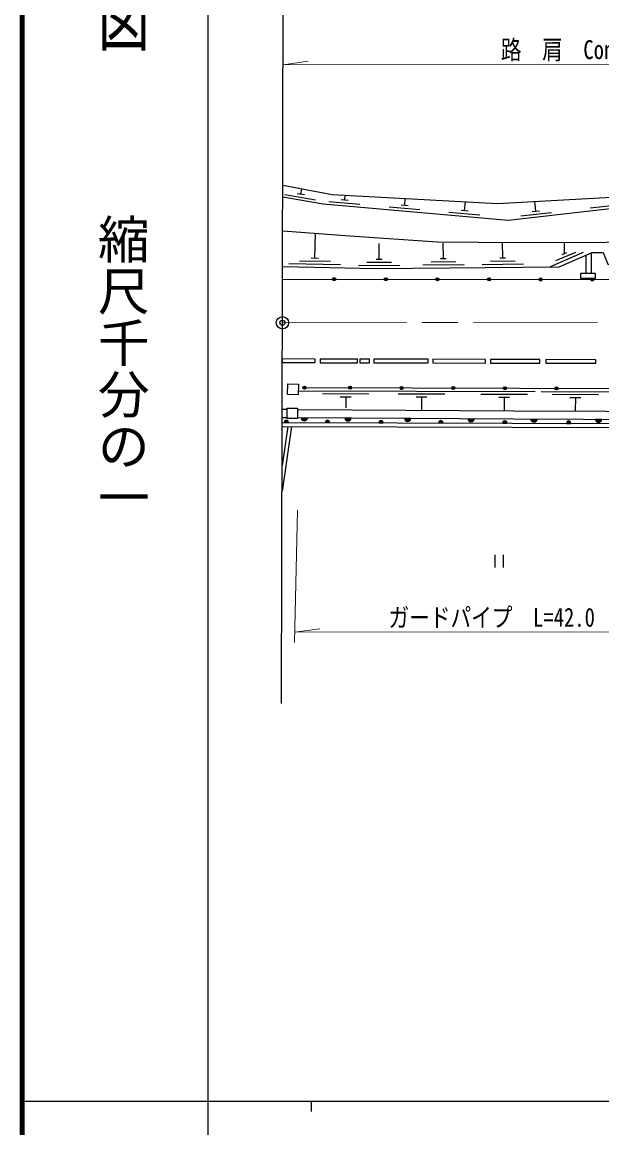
# Model space of a CAD drawing. Units: millimetres at full size, sheet at 1:1000; details may follow other scales. Extents: x 40000 to 680000, y 20000 to 380000.
# Drawn here: x 40000 to 96155, y 202409 to 309549 of the extents above; entities that cross this region are included whole.
import ezdxf
from ezdxf.enums import TextEntityAlignment as Align

# ---------------------------------------------------------------- set-up
doc = ezdxf.new("R2010")
doc.units = ezdxf.units.MM
doc.header["$LTSCALE"] = 1000
doc.header["$PDMODE"] = 32
doc.header["$PDSIZE"] = 500
doc.linetypes.add('CHAIN', pattern=[18.5, 12, -1.5, 3.5, -1.5])
for name, color, linetype, lineweight in [('M-BGD', 7, 'Continuous', 25), ('M-BMK', 2, 'CHAIN', 13), ('M-BMK-OTRS', 5, 'Continuous', 25), ('M-BMK-SRVR', 3, 'Continuous', 25), ('M-STR-HTXT', 7, 'Continuous', 13), ('M-TTL', 2, 'Continuous', 140), ('M-TTL-BAND', 7, 'Continuous', 25)]:
    doc.layers.add(name, color=color, linetype=linetype, lineweight=lineweight)
doc.layers.add('M-OTRS', color=6, linetype='Continuous')
doc.styles.add('@ＭＳ ゴシック', font='')
doc.styles.add('ＭＳ ゴシック', font='')
doc.styles.get('@ＭＳ ゴシック').set_extended_font_data('@MS Gothic')
doc.styles.get('ＭＳ ゴシック').set_extended_font_data('MS Gothic')

msp = doc.modelspace()

# ---------------------------------------------------------------- hatches: boundary and pattern name
at = {"layer": 'M-BGD'}
for points in [[(70078, 284647, -0.41421), (70228, 284797, -0.41421), (70378, 284646, -1)], [(75078, 284638, -0.41421), (75228, 284788, -0.41421), (75378, 284638, -1)], [(80078, 284630, -0.41421), (80228, 284780, -0.41421), (80378, 284630, -1)], [(85078, 284622, -0.41421), (85228, 284771, -0.41421), (85378, 284621, -1)], [(90078, 284613, -0.41421), (90228, 284763, -0.41421), (90378, 284613, -1)], [(95078, 284605, -0.41421), (95228, 284755, -0.41421), (95378, 284604, -1)], [(67185, 274136, -0.41421), (67335, 274286, -0.41421), (67485, 274135, -1)], [(71609, 274122, -0.41421), (71760, 274272, -0.41421), (71909, 274121, -1)], [(76609, 274107, -0.41421), (76760, 274256, -0.41421), (76909, 274106, -1)], [(81609, 274091, -0.41421), (81759, 274241, -0.41421), (81909, 274090, -1)], [(86609, 274076, -0.41421), (86759, 274225, -0.41421), (86909, 274075, -1)], [(91609, 274060, -0.41421), (91759, 274209, -0.41421), (91909, 274059, -1)], [(67023, 271191), (67649, 271188, -0.84072)], [(71256, 271166), (71881, 271162, -0.84072)], [(77023, 271131), (77649, 271127, -0.84072)], [(83159, 271094), (83784, 271091, -0.84072)], [(65398, 270754, -0.4608), (65599, 270989, -0.4608), (65799, 270753)], [(69777, 270741, 0.4608), (69577, 270977, 0.4608), (69376, 270743)], [(74965, 270726, 0.4608), (74765, 270962, 0.4608), (74563, 270727)], [(80755, 270709, 0.4608), (80555, 270944, 0.4608), (80353, 270710)], [(86953, 270690, 0.4608), (86752, 270926, 0.4608), (86551, 270691)], [(89272, 271061), (89898, 271059, -0.84072)], [(93138, 270672, 0.4608), (92938, 270907, 0.4608), (92736, 270673)], [(95518, 271037), (96144, 271035, -0.84072)]]:
    msp.add_hatch(color=256, dxfattribs=at).paths.add_polyline_path(points)

# ---------------------------------------------------------------- linework, layer by layer
for p, q in [((65462, 292858), (68417, 292343)), ((66646, 292956), (67336, 292836)), ((66991, 292896), (67079, 293401)), ((71243, 292329), (71282, 292766)), ((69722, 292162), (72711, 291898)), ((70894, 292359), (71592, 292298)), ((75539, 291648), (78527, 291384)), ((76711, 291846), (77408, 291784)), ((77060, 291815), (77116, 292452)), ((82864, 291303), (82938, 292138)), ((89753, 291238), (89645, 292172)), ((95005, 291539), (97986, 291882)), ((81344, 291136), (84332, 290872)), ((82516, 291334), (83213, 291272)), ((88297, 290768), (91277, 291111)), ((89405, 291198), (90100, 291278)), ((68360, 286700), (68411, 289085)), ((92534, 287130), (92529, 288217)), ((74583, 286591), (74570, 288090)), ((80803, 286646), (80789, 288146)), ((86549, 286698), (86536, 288198)), ((91167, 285885), (94379, 287275)), ((91690, 286438), (93617, 287272)), ((92309, 287033), (92759, 287228)), ((95146, 285229), (95137, 287199)), ((65849, 286147), (70848, 286053)), ((66855, 286428), (69854, 286372)), ((68010, 286706), (68710, 286693)), ((73386, 286280), (75786, 286301)), ((74303, 286588), (74863, 286593)), ((78808, 286029), (82808, 286065)), ((79606, 286336), (82005, 286357)), ((80523, 286644), (81083, 286649)), ((84555, 286080), (88555, 286116)), ((85352, 286387), (87752, 286409)), ((86269, 286696), (86829, 286701)), ((94646, 285227), (94638, 286983)), ((72589, 285973), (76589, 286009)), ((66749, 273837), (89699, 273766)), ((67335, 274136), (114091, 273990)), ((73597, 273516), (69097, 273530)), ((71871, 273221), (70821, 273225)), ((71346, 273223), (71343, 272163)), ((80930, 273493), (76430, 273507)), ((88943, 273468), (84443, 273482)), ((90284, 273764), (114424, 273689)), ((95838, 273447), (91338, 273461)), ((79204, 273199), (78154, 273202)), ((78679, 273200), (78675, 271921)), ((87217, 273174), (86167, 273177)), ((86692, 273175), (86688, 271873)), ((94112, 273152), (93062, 273155)), ((93587, 273154), (93583, 271845)), ((65686, 271199), (65190, 271202)), ((65686, 271999), (65195, 272002)), ((67649, 271188), (67023, 271191)), ((71881, 271162), (71256, 271166)), ((77649, 271127), (77023, 271131)), ((83784, 271091), (83159, 271094)), ((66081, 270352), (65175, 264091)), ((65728, 270353), (65181, 266578)), ((65191, 270355), (114622, 270208)), ((65192, 270755), (114787, 270607)), ((65398, 270754), (65799, 270753)), ((69376, 270743), (69777, 270741)), ((74563, 270727), (74965, 270726)), ((80353, 270710), (80755, 270709)), ((86551, 270691), (86953, 270690)), ((89898, 271059), (89272, 271061)), ((92736, 270673), (93138, 270672)), ((96144, 271035), (95518, 271037)), ((85797, 257917), (85797, 256717)), ((86597, 257917), (86597, 256717))]:
    msp.add_line(p, q, dxfattribs=at)
for points in [[(65251, 293753), (70028, 292834), (86037, 291971), (107513, 293166), (117755, 291767), (126538, 291782), (127198, 291622), (127782, 291337), (128124, 291026), (128335, 290407), (128601, 289282), (129129, 286076), (129159, 285883)], [(65240, 289327), (71743, 288831), (80247, 288267), (84179, 288233), (95749, 288211), (109471, 288732), (116963, 288349), (125004, 288567), (124376, 289951), (123577, 291059), (117277, 290753), (107794, 292004), (100092, 291822), (87088, 290328), (69150, 291911), (65248, 292591)], [(65228, 284655), (100052, 284597), (122051, 284572), (168028, 286613), (168475, 286805), (178739, 287467)], [(65231, 285859), (74292, 285688), (92015, 285847), (95201, 287226), (96268, 287226), (96731, 286097), (108963, 285024), (120747, 285162), (128603, 285674)], [(114428, 271764), (87603, 271868), (66685, 271993)], [(114428, 270964), (87599, 271068), (66685, 271193)]]:
    msp.add_lwpolyline(points, dxfattribs=at)
for points in [[(94116, 285227), (95500, 285227), (95500, 284697), (94116, 284697)], [(65202, 276560), (68376, 276553), (68377, 276903), (65202, 276910)], [(68866, 276552), (72497, 276544), (72498, 276894), (68867, 276902)], [(72718, 276543), (73634, 276541), (73635, 276891), (72718, 276893)], [(74078, 276540), (79317, 276529), (79318, 276879), (74079, 276890)], [(79789, 276528), (84887, 276516), (84887, 276866), (79790, 276878)], [(85373, 276515), (90133, 276504), (90133, 276854), (85374, 276865)], [(90717, 276503), (95582, 276492), (95583, 276842), (90718, 276853)], [(65745, 274493), (66770, 274457), (66735, 273438), (65709, 273474)], [(65686, 272132), (66685, 272132), (66685, 271151), (65686, 271148)]]:
    msp.add_lwpolyline(points, close=True, dxfattribs=at)
for centre in [(70228, 284647), (75228, 284638), (80228, 284630), (85228, 284621), (90228, 284613), (95228, 284605), (67335, 274136), (71759, 274122), (76759, 274106), (81759, 274091), (86759, 274075), (91759, 274059)]:
    msp.add_circle(centre, 150, dxfattribs=at)
for centre, radius, start, end in [((67336, 271244), 318, 189.54709, 349.76482), ((71569, 271219), 318, 189.54709, 349.76482), ((77336, 271184), 318, 189.54709, 349.76482), ((83472, 271147), 318, 189.54709, 349.76482), ((65599, 270786), 203, 350.86772, 188.79111), ((69577, 270774), 203, 350.86772, 188.79111), ((74764, 270758), 203, 350.86772, 188.79111), ((80554, 270741), 203, 350.86772, 188.79111), ((86752, 270723), 203, 350.86772, 188.79111), ((89585, 271115), 318, 189.66937, 349.8871), ((92937, 270704), 203, 350.86772, 188.79111), ((95831, 271090), 318, 189.66937, 349.8871)]:
    msp.add_arc(centre, radius, start, end, dxfattribs=at)
at = {"layer": 'M-BMK'}
msp.add_line((65217, 280423), (159411, 280565), dxfattribs=at)
at = {"layer": 'M-BMK-OTRS'}
msp.add_line((65121, 243518), (65311, 321831), dxfattribs=at)
at = {"layer": 'M-BMK-SRVR'}
msp.add_circle((65217, 280423), 600, dxfattribs=at)
at = {"layer": 'M-OTRS'}
msp.add_point((65217, 280423), dxfattribs=at)
at = {"layer": 'M-STR-HTXT'}
for p, q in [((65271, 305423), (67702, 305768)), ((65271, 305423), (145221, 305544)), ((66375, 249425), (66664, 262248)), ((66398, 250425), (68828, 250770)), ((66398, 250425), (113796, 250496))]:
    msp.add_line(p, q, dxfattribs=at)
at = {"layer": 'M-TTL'}
msp.add_line((40000, 380000), (40000, 20000), dxfattribs=at)
at = {"layer": 'M-TTL-BAND'}
for p, q in [((58000, 370000), (58000, 20000)), ((40000, 205000), (579000, 205000)), ((68000, 205000), (68000, 204000))]:
    msp.add_line(p, q, dxfattribs=at)

# ---------------------------------------------------------------- texts
at = {"layer": 'M-STR-HTXT', "style": 'ＭＳ ゴシック', "width": 0.8}
for s, p in [('路  肩  Con  L=80.0', (95855, 305418)), ('ガードパイプ\u3000L=42.0', (85487, 250402))]:
    msp.add_text(s, height=1833, rotation=0.087, dxfattribs=at).set_placement(p, align=Align.BOTTOM_CENTER)
at = {"layer": 'M-TTL-BAND', "style": '@ＭＳ ゴシック', "width": 1.4}
msp.add_text('平  面  図', height=3666, rotation=270, dxfattribs=at).set_placement((49777, 306475), align=Align.MIDDLE_RIGHT)
at = {"layer": 'M-TTL-BAND', "style": '@ＭＳ ゴシック'}
msp.add_text('縮尺千分の一', height=3666, rotation=270, dxfattribs=at).set_placement((49777, 261030), align=Align.MIDDLE_RIGHT)

doc.saveas('drawing.dxf')
